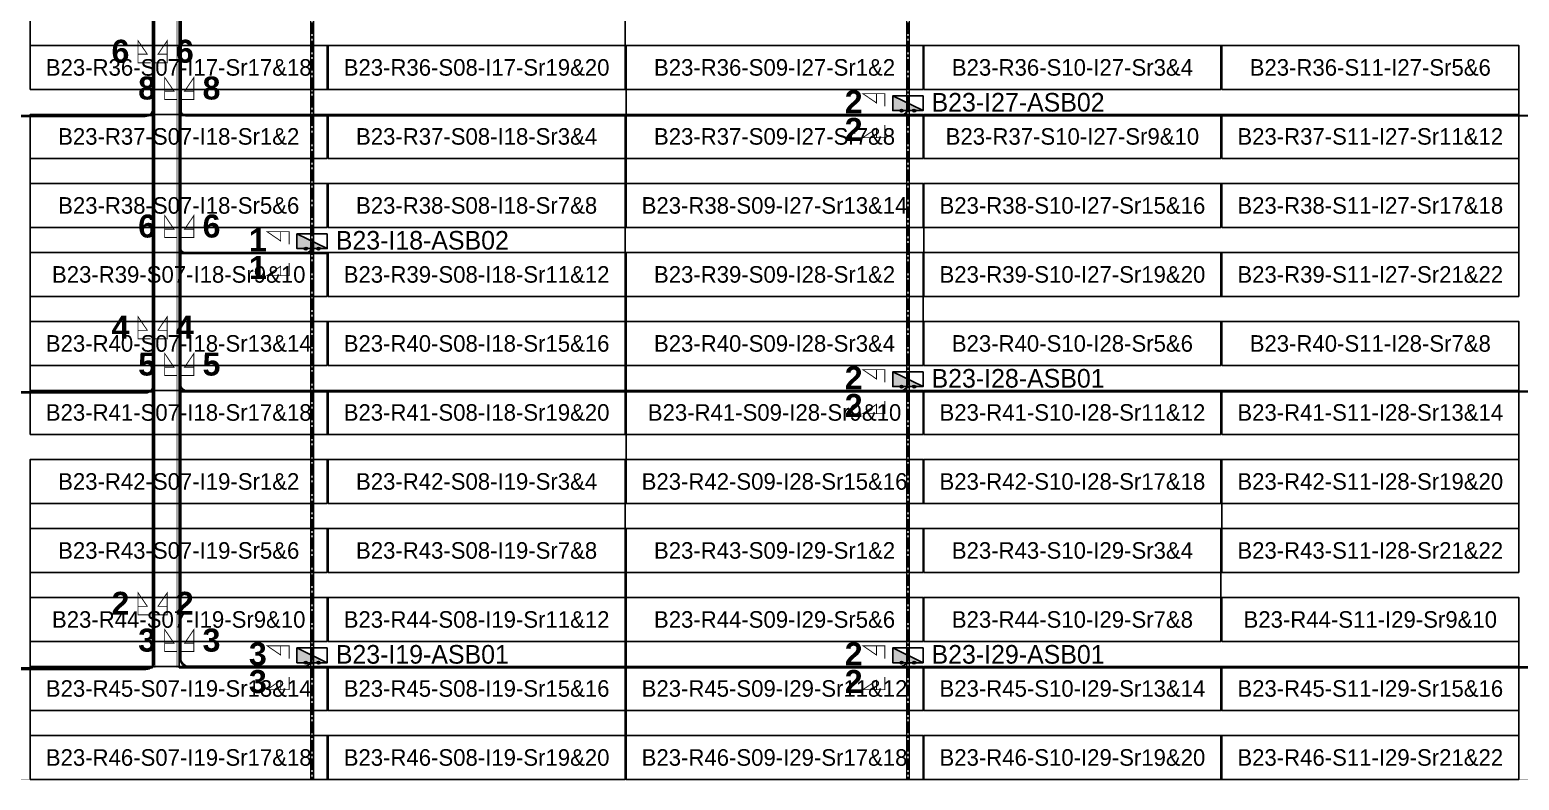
# Model space of a CAD drawing. Header units: metres. Extents: x 529718 to 530172, y 2673462 to 2673812.
# Drawn here: x 529912.7 to 530074.7, y 2673461.7 to 2673543.3 of the extents above; entities that cross this region are included whole.
import ezdxf
from ezdxf.enums import TextEntityAlignment as Align

# ---------------------------------------------------------------- set-up
doc = ezdxf.new("R2010")
doc.units = ezdxf.units.M
doc.linetypes.add('CENTER', pattern=[2, 1.25, -0.25, 0.25, -0.25])
doc.layers.add('Boundary-12.5 MW Block', color=6, linetype='Continuous', lineweight=9)
doc.layers.add('PILE', color=1, linetype='Continuous', lineweight=15)
for name, color, linetype in [('DC Trench BL-23', 40, 'Continuous'), ('E-Inverter Grouping', 2, 'Continuous'), ('Inverter Block-23', 7, 'Continuous'), ('LT Cable(AG) INV to LT Panel BL-23', 2, 'Continuous'), ('Messenger Wire-Block-23 (Master Path)', 30, 'Continuous'), ('Messenger Wire-Block-23 (MW Path)', 191, 'Continuous'), ('MMS Table Block-23', 8, 'Continuous'), ('Plan Line - DC BL-23', 40, 'Continuous'), ('Section Marking BL-23', 2, 'Continuous')]:
    doc.layers.add(name, color=color, linetype=linetype)
doc.styles.add('BoldTextStyle', font='arialbd.ttf')
doc.styles.get("Standard").update_dxf_attribs({"font": 'Adani Regular.ttf'})

# ---------------------------------------------------------------- blocks, each defined once
blk = doc.blocks.new('MMS Table (32.292 x 4.788)')
at = {"color": 0}
blk.add_lwpolyline([(0, -0.002), (0, 4.786), (32.292, 4.786), (32.292, -0.002)], close=True, dxfattribs=at)
at = {"color": 7}
blk.add_attdef('ID1', text='', height=1.8, dxfattribs=at).set_placement((16.146, 2.392), align=Align.MIDDLE_CENTER)
blk = doc.blocks.new('Inverter Block')
h = blk.add_hatch(color=0)
h.dxf.hatch_style = 1
h.paths.add_polyline_path([(-1.46, 2.27), (-1.46, 0.85), (1.46, 0.85)])
at = {"color": 0}
blk.add_lwpolyline([(1.46, 2.27), (-1.46, 2.27), (-1.46, 0.85), (1.46, 0.85)], close=True, dxfattribs=at)
blk.add_lwpolyline([(-1.46, 2.27), (1.46, 0.85)], dxfattribs=at)
at = {"layer": 'PILE'}
for centre in [(-0.61, 0.85), (0.61, 0.85)]:
    blk.add_circle(centre, 0.156, dxfattribs=at)
at = {"color": 7}
blk.add_attdef('ID', (-1.46, 3.01), '', height=1.8, dxfattribs=at)

msp = doc.modelspace()

# ---------------------------------------------------------------- linework, layer by layer
at = {"layer": 'Boundary-12.5 MW Block', "const_width": 0.05}
msp.add_lwpolyline([(529718.4, 2673654.08), (529912.65, 2673654.08), (529922.34, 2673660.7), (529945.14, 2673671.79), (529945.14, 2673804.08), (529977.54, 2673804.08), (529977.54, 2673811.58), (530171.79, 2673811.58), (530171.79, 2673461.79), (529718.4, 2673461.79)], close=True, dxfattribs=at)
at = {"layer": 'DC Trench BL-23', "color": 40, "const_width": 0.15}
for points in [[(529943.55, 2673624.08), (529943.25, 2673624.08), (529943.25, 2673461.79), (529943.55, 2673461.79)], [(530008.34, 2673564.08), (530008.04, 2673564.08), (530008.04, 2673461.79), (530008.34, 2673461.79)]]:
    msp.add_lwpolyline(points, close=True, dxfattribs=at)
at = {"layer": 'E-Inverter Grouping', "color": 3}
for points in [[(529977.44, 2673536.79), (529912.75, 2673536.79), (529912.75, 2673571.58), (529977.44, 2673571.58)], [(529977.44, 2673499.29), (529912.75, 2673499.29), (529912.75, 2673534.08), (529977.44, 2673534.08)], [(529977.44, 2673461.79), (529912.75, 2673461.79), (529912.75, 2673496.58), (529977.44, 2673496.58)]]:
    msp.add_lwpolyline(points, close=True, dxfattribs=at)
at = {"layer": 'E-Inverter Grouping'}
for points in [[(530074.61, 2673514.29), (530009.93, 2673514.29), (530009.93, 2673521.79), (529977.54, 2673521.79), (529977.54, 2673541.58), (530074.61, 2673541.58)], [(530074.61, 2673484.29), (530042.32, 2673484.29), (530042.32, 2673491.79), (529977.54, 2673491.79), (529977.54, 2673519.08), (530009.83, 2673519.08), (530009.83, 2673511.58), (530074.61, 2673511.58)], [(530042.22, 2673481.58), (530074.61, 2673481.58), (530074.61, 2673461.79), (529977.54, 2673461.79), (529977.54, 2673489.08), (530042.22, 2673489.08)]]:
    msp.add_lwpolyline(points, close=True, dxfattribs=at)
at = {"layer": 'LT Cable(AG) INV to LT Panel BL-23'}
for points in [[(529938.89, 2673644.1), (529935.47, 2673644.1, -0.116088), (529935.07, 2673644.2), (529933.65, 2673644.91, 0.116088), (529933.25, 2673645), (529926.97, 2673645, 0.414214), (529926.07, 2673644.1), (529926.07, 2673625.17, 0.023365), (529926.08, 2673625.09), (529926.13, 2673624.53, -0.023365), (529926.13, 2673624.44), (529926.13, 2673534.76, -0.414214), (529925.23, 2673533.86), (529785.72, 2673533.86, -0.414214), (529784.82, 2673534.76), (529784.82, 2673535.19)], [(529936.82, 2673644.05), (529935.47, 2673644.05, -0.116088), (529935.07, 2673644.15), (529933.65, 2673644.86, 0.116088), (529933.25, 2673644.95), (529927.02, 2673644.95, 0.414214), (529926.12, 2673644.05), (529926.12, 2673625.17, 0.023365), (529926.13, 2673625.09), (529926.18, 2673624.53, -0.023365), (529926.18, 2673624.45), (529926.18, 2673504.71, -0.414214), (529925.28, 2673503.81), (529785.72, 2673503.81, -0.414214), (529784.82, 2673504.71), (529784.82, 2673505.19)], [(529936.82, 2673644), (529935.47, 2673644, -0.116088), (529935.07, 2673644.1), (529933.65, 2673644.81, 0.116088), (529933.25, 2673644.9), (529927.07, 2673644.9, 0.414214), (529926.17, 2673644), (529926.17, 2673625.17, 0.023365), (529926.18, 2673625.09), (529926.23, 2673624.53, -0.023365), (529926.23, 2673624.45), (529926.23, 2673474.66, -0.414214), (529925.33, 2673473.76), (529785.72, 2673473.76, -0.414214), (529784.82, 2673474.66), (529784.82, 2673475.19)], [(529938.89, 2673644.13), (529935.47, 2673644.13, -0.116088), (529935.07, 2673644.22), (529933.65, 2673644.93, 0.116088), (529933.25, 2673645.02), (529926.95, 2673645.02, 0.414214), (529926.05, 2673644.12), (529926.05, 2673625.17, 0.023365), (529926.05, 2673625.08), (529926.1, 2673624.53, -0.023365), (529926.11, 2673624.44), (529926.11, 2673534.79, -0.414214), (529925.21, 2673533.89), (529882.9, 2673533.89, -0.414214), (529882, 2673534.79), (529882, 2673535.19)], [(529936.82, 2673644.08), (529935.47, 2673644.08, -0.116088), (529935.07, 2673644.17), (529933.65, 2673644.88, 0.116088), (529933.25, 2673644.97), (529927, 2673644.97, 0.414214), (529926.1, 2673644.07), (529926.1, 2673625.17, 0.023365), (529926.1, 2673625.09), (529926.15, 2673624.53, -0.023365), (529926.16, 2673624.45), (529926.16, 2673504.74, -0.414214), (529925.26, 2673503.84), (529882.9, 2673503.84, -0.414214), (529882, 2673504.74), (529882, 2673505.19)], [(529936.82, 2673644.03), (529935.47, 2673644.03, -0.116088), (529935.07, 2673644.12), (529933.65, 2673644.83, 0.116088), (529933.25, 2673644.92), (529927.05, 2673644.92, 0.414214), (529926.15, 2673644.02), (529926.15, 2673625.17, 0.023365), (529926.15, 2673625.09), (529926.2, 2673624.53, -0.023365), (529926.21, 2673624.45), (529926.21, 2673474.69, -0.414214), (529925.31, 2673473.79), (529882.9, 2673473.79, -0.414214), (529882, 2673474.69), (529882, 2673475.19)]]:
    msp.add_lwpolyline(points, format="xyb", dxfattribs=at)
at = {"layer": 'LT Cable(AG) INV to LT Panel BL-23', "color": 5}
for points in [[(529937.79, 2673643.59), (529935.5, 2673643.59, 0.056692), (529935.3, 2673643.56), (529933.73, 2673643.2, -0.056692), (529933.52, 2673643.18), (529929.72, 2673643.18, 0.414214), (529928.82, 2673642.28), (529928.82, 2673625.16, 0.03905), (529928.83, 2673625.02), (529928.92, 2673624.46, -0.03905), (529928.93, 2673624.32), (529928.93, 2673534.81, 0.414214), (529929.83, 2673533.91), (530104.46, 2673533.91, 0.414214), (530105.36, 2673534.81), (530105.36, 2673535.19)], [(529937.79, 2673643.56), (529935.5, 2673643.56, 0.056692), (529935.3, 2673643.54), (529933.73, 2673643.18, -0.056692), (529933.52, 2673643.15), (529929.75, 2673643.15, 0.414214), (529928.85, 2673642.25), (529928.85, 2673625.16, 0.03905), (529928.86, 2673625.02), (529928.95, 2673624.46, -0.03905), (529928.96, 2673624.32), (529928.96, 2673534.84, 0.414214), (529929.86, 2673533.94), (530007.29, 2673533.94, 0.414214), (530008.19, 2673534.84), (530008.19, 2673535.19)], [(529937.79, 2673643.54), (529935.5, 2673643.54, 0.056692), (529935.3, 2673643.51), (529933.73, 2673643.15, -0.056692), (529933.52, 2673643.13), (529929.77, 2673643.13, 0.414214), (529928.87, 2673642.23), (529928.87, 2673625.17, 0.03905), (529928.88, 2673625.03), (529928.97, 2673624.47, -0.03905), (529928.98, 2673624.33), (529928.98, 2673519.86, 0.414214), (529929.88, 2673518.96), (529942.5, 2673518.96, 0.414214), (529943.4, 2673519.86), (529943.4, 2673520.19)], [(529937.79, 2673643.51), (529935.5, 2673643.51, 0.056692), (529935.3, 2673643.49), (529933.73, 2673643.13, -0.056692), (529933.52, 2673643.1), (529929.8, 2673643.1, 0.414214), (529928.9, 2673642.2), (529928.9, 2673625.17, 0.03905), (529928.91, 2673625.03), (529929, 2673624.47, -0.03905), (529929.01, 2673624.33), (529929.01, 2673504.89, 0.414214), (529929.91, 2673503.99), (530104.46, 2673503.99, 0.414214), (530105.36, 2673504.89), (530105.36, 2673505.19)], [(529939.95, 2673643.49), (529935.5, 2673643.49, 0.056692), (529935.3, 2673643.46), (529933.73, 2673643.1, -0.056692), (529933.52, 2673643.08), (529929.82, 2673643.08, 0.414214), (529928.92, 2673642.18), (529928.92, 2673625.17, 0.03905), (529928.93, 2673625.03), (529929.02, 2673624.47, -0.03905), (529929.03, 2673624.33), (529929.03, 2673504.91, 0.414214), (529929.93, 2673504.01), (530007.29, 2673504.01, 0.414214), (530008.19, 2673504.91), (530008.19, 2673505.19)], [(529939.95, 2673643.46), (529935.5, 2673643.46, 0.056692), (529935.3, 2673643.44), (529933.73, 2673643.08, -0.056692), (529933.52, 2673643.05), (529929.85, 2673643.05, 0.414214), (529928.95, 2673642.15), (529928.95, 2673625.17, 0.03905), (529928.96, 2673625.03), (529929.05, 2673624.47, -0.03905), (529929.06, 2673624.33), (529929.06, 2673474.94, 0.414214), (529929.96, 2673474.04), (530104.46, 2673474.04, 0.414214), (530105.36, 2673474.94), (530105.36, 2673475.19)], [(529939.95, 2673643.44), (529935.5, 2673643.44, 0.056692), (529935.3, 2673643.41), (529933.73, 2673643.05, -0.056692), (529933.52, 2673643.03), (529929.87, 2673643.03, 0.414214), (529928.97, 2673642.13), (529928.97, 2673625.17, 0.03905), (529928.98, 2673625.03), (529929.07, 2673624.47, -0.03905), (529929.08, 2673624.33), (529929.08, 2673474.96, 0.414214), (529929.98, 2673474.06), (530007.29, 2673474.06, 0.414214), (530008.19, 2673474.96), (530008.19, 2673475.19)], [(529939.95, 2673643.41), (529935.5, 2673643.41, 0.056692), (529935.3, 2673643.39), (529933.73, 2673643.03, -0.056692), (529933.52, 2673643), (529929.9, 2673643, 0.414214), (529929, 2673642.1), (529929, 2673625.18, 0.03905), (529929.01, 2673625.04), (529929.1, 2673624.48, -0.03905), (529929.11, 2673624.34), (529929.11, 2673474.99, 0.414214), (529930.01, 2673474.09), (529942.5, 2673474.09, 0.414214), (529943.4, 2673474.99), (529943.4, 2673475.19)]]:
    msp.add_lwpolyline(points, format="xyb", dxfattribs=at)
at = {"layer": 'Messenger Wire-Block-23 (Master Path)'}
for points in [[(529926.06, 2673473.94), (529926.06, 2673624.48)], [(529928.96, 2673473.94), (529928.96, 2673624.39)], [(529783.18, 2673533.94), (529926.06, 2673533.94)], [(529928.96, 2673533.94), (530107, 2673533.94)], [(529928.96, 2673518.94), (529945.04, 2673518.94)], [(529783.18, 2673503.94), (529926.06, 2673503.94)], [(529928.96, 2673503.94), (530107, 2673503.94)], [(529783.18, 2673473.94), (529926.06, 2673473.94)], [(529928.96, 2673473.94), (530107, 2673473.94)]]:
    msp.add_lwpolyline(points, dxfattribs=at)
at = {"layer": 'Messenger Wire-Block-23 (MW Path)', "const_width": 0.1}
for points in [[(529926.31, 2673473.94), (529926.31, 2673624.48)], [(529928.71, 2673473.94), (529928.71, 2673624.39)], [(529929.21, 2673533.94), (529929.21, 2673624.39)], [(529783.18, 2673533.94), (529926.06, 2673533.94)], [(529928.96, 2673533.94), (530107, 2673533.94)], [(529928.96, 2673518.94), (529945.04, 2673518.94)], [(529783.18, 2673503.94), (529926.06, 2673503.94)], [(529928.96, 2673503.94), (530107, 2673503.94)], [(529783.18, 2673473.94), (529926.06, 2673473.94)], [(529928.96, 2673473.94), (530107, 2673473.94)]]:
    msp.add_lwpolyline(points, dxfattribs=at)
at = {"layer": 'Plan Line - DC BL-23', "color": 6, "linetype": 'CENTER'}
for points in [[(529943.4, 2673624.08), (529943.4, 2673461.79)], [(530008.19, 2673564.08), (530008.19, 2673461.79)]]:
    msp.add_lwpolyline(points, dxfattribs=at)
at = {"layer": 'Section Marking BL-23', "color": 94, "lineweight": 35, "true_color": 0x00a500, "const_width": 0.1}
for points in [[(529925.86, 2673539.69), (529924.47, 2673539.69), (529924.47, 2673542.09), (529925.48, 2673540.61), (529924.47, 2673540.61)], [(529926.26, 2673539.69), (529927.65, 2673539.69), (529927.65, 2673542.09), (529926.64, 2673540.61), (529927.65, 2673540.61)], [(529928.76, 2673535.69), (529927.37, 2673535.69), (529927.37, 2673538.09), (529928.38, 2673536.61), (529927.37, 2673536.61)], [(529929.16, 2673535.69), (529930.55, 2673535.69), (529930.55, 2673538.09), (529929.54, 2673536.61), (529930.55, 2673536.61)], [(530005.69, 2673534.94), (530005.69, 2673536.33), (530003.29, 2673536.33), (530004.77, 2673535.32), (530004.77, 2673536.33)], [(530005.69, 2673532.94), (530005.69, 2673531.55), (530003.29, 2673531.55), (530004.77, 2673532.56), (530004.77, 2673531.55)], [(529928.76, 2673520.69), (529927.37, 2673520.69), (529927.37, 2673523.09), (529928.38, 2673521.61), (529927.37, 2673521.61)], [(529929.16, 2673520.69), (529930.55, 2673520.69), (529930.55, 2673523.09), (529929.54, 2673521.61), (529930.55, 2673521.61)], [(529940.9, 2673519.94), (529940.9, 2673521.33), (529938.5, 2673521.33), (529939.98, 2673520.32), (529939.98, 2673521.33)], [(529940.9, 2673517.94), (529940.9, 2673516.55), (529938.5, 2673516.55), (529939.98, 2673517.56), (529939.98, 2673516.55)], [(529925.86, 2673509.69), (529924.47, 2673509.69), (529924.47, 2673512.09), (529925.48, 2673510.61), (529924.47, 2673510.61)], [(529926.26, 2673509.69), (529927.65, 2673509.69), (529927.65, 2673512.09), (529926.64, 2673510.61), (529927.65, 2673510.61)], [(529928.76, 2673505.69), (529927.37, 2673505.69), (529927.37, 2673508.09), (529928.38, 2673506.61), (529927.37, 2673506.61)], [(529929.16, 2673505.69), (529930.55, 2673505.69), (529930.55, 2673508.09), (529929.54, 2673506.61), (529930.55, 2673506.61)], [(530005.69, 2673504.94), (530005.69, 2673506.33), (530003.29, 2673506.33), (530004.77, 2673505.32), (530004.77, 2673506.33)], [(530005.69, 2673502.94), (530005.69, 2673501.55), (530003.29, 2673501.55), (530004.77, 2673502.56), (530004.77, 2673501.55)], [(529925.86, 2673479.69), (529924.47, 2673479.69), (529924.47, 2673482.09), (529925.48, 2673480.61), (529924.47, 2673480.61)], [(529926.26, 2673479.69), (529927.65, 2673479.69), (529927.65, 2673482.09), (529926.64, 2673480.61), (529927.65, 2673480.61)], [(529928.76, 2673475.69), (529927.37, 2673475.69), (529927.37, 2673478.09), (529928.38, 2673476.61), (529927.37, 2673476.61)], [(529929.16, 2673475.69), (529930.55, 2673475.69), (529930.55, 2673478.09), (529929.54, 2673476.61), (529930.55, 2673476.61)], [(529940.9, 2673474.94), (529940.9, 2673476.33), (529938.5, 2673476.33), (529939.98, 2673475.32), (529939.98, 2673476.33)], [(530005.69, 2673474.94), (530005.69, 2673476.33), (530003.29, 2673476.33), (530004.77, 2673475.32), (530004.77, 2673476.33)], [(529940.9, 2673472.94), (529940.9, 2673471.55), (529938.5, 2673471.55), (529939.98, 2673472.56), (529939.98, 2673471.55)], [(530005.69, 2673472.94), (530005.69, 2673471.55), (530003.29, 2673471.55), (530004.77, 2673472.56), (530004.77, 2673471.55)]]:
    msp.add_lwpolyline(points, dxfattribs=at)

# ---------------------------------------------------------------- block references
at = {"layer": 'Inverter Block-23'}
ref = msp.add_blockref('Inverter Block', (530008.19, 2673533.53), dxfattribs=dict(at, xscale=1.124999999976148, yscale=1.124999999976148, zscale=1.124999999976148))
ref.add_attrib('ID', 'B23-I27-ASB02', (530010.76, 2673534.38), dxfattribs={"layer": '0', "color": 7, "height": 2.025})
ref = msp.add_blockref('Inverter Block', (529943.4, 2673518.53), dxfattribs=dict(at, xscale=1.124999999976148, yscale=1.124999999976148, zscale=1.124999999976148))
ref.add_attrib('ID', 'B23-I18-ASB02', (529945.98, 2673519.38), dxfattribs={"layer": '0', "color": 7, "height": 2.025})
ref = msp.add_blockref('Inverter Block', (530008.19, 2673503.53), dxfattribs=dict(at, xscale=1.124999999976148, yscale=1.124999999976148, zscale=1.124999999976148))
ref.add_attrib('ID', 'B23-I28-ASB01', (530010.76, 2673504.38), dxfattribs={"layer": '0', "color": 7, "height": 2.025})
ref = msp.add_blockref('Inverter Block', (529943.4, 2673473.53), dxfattribs=dict(at, xscale=1.124999999976148, yscale=1.124999999976148, zscale=1.124999999976148))
ref.add_attrib('ID', 'B23-I19-ASB01', (529945.98, 2673474.38), dxfattribs={"layer": '0', "color": 7, "height": 2.025})
ref = msp.add_blockref('Inverter Block', (530008.19, 2673473.53), dxfattribs=dict(at, xscale=1.124999999976148, yscale=1.124999999976148, zscale=1.124999999976148))
ref.add_attrib('ID', 'B23-I29-ASB01', (530010.76, 2673474.38), dxfattribs={"layer": '0', "color": 7, "height": 2.025})
at = {"layer": 'MMS Table Block-23'}
for p, values in [((529912.75, 2673536.79), {'ID1': 'B23-R36-S07-I17-Sr17&18'}), ((529945.14, 2673536.79), {'ID1': 'B23-R36-S08-I17-Sr19&20'}), ((529977.54, 2673536.79), {'ID1': 'B23-R36-S09-I27-Sr1&2'}), ((530009.93, 2673536.79), {'ID1': 'B23-R36-S10-I27-Sr3&4'}), ((530042.32, 2673536.79), {'ID1': 'B23-R36-S11-I27-Sr5&6'}), ((529912.75, 2673529.29), {'ID1': 'B23-R37-S07-I18-Sr1&2'}), ((529945.14, 2673529.29), {'ID1': 'B23-R37-S08-I18-Sr3&4'}), ((529977.54, 2673529.29), {'ID1': 'B23-R37-S09-I27-Sr7&8'}), ((530009.93, 2673529.29), {'ID1': 'B23-R37-S10-I27-Sr9&10'}), ((530042.32, 2673529.29), {'ID1': 'B23-R37-S11-I27-Sr11&12'}), ((529912.75, 2673521.79), {'ID1': 'B23-R38-S07-I18-Sr5&6'}), ((529945.14, 2673521.79), {'ID1': 'B23-R38-S08-I18-Sr7&8'}), ((529977.54, 2673521.79), {'ID1': 'B23-R38-S09-I27-Sr13&14'}), ((530009.93, 2673521.79), {'ID1': 'B23-R38-S10-I27-Sr15&16'}), ((530042.32, 2673521.79), {'ID1': 'B23-R38-S11-I27-Sr17&18'}), ((529912.75, 2673514.29), {'ID1': 'B23-R39-S07-I18-Sr9&10'}), ((529945.14, 2673514.29), {'ID1': 'B23-R39-S08-I18-Sr11&12'}), ((529977.54, 2673514.29), {'ID1': 'B23-R39-S09-I28-Sr1&2'}), ((530009.93, 2673514.29), {'ID1': 'B23-R39-S10-I27-Sr19&20'}), ((530042.32, 2673514.29), {'ID1': 'B23-R39-S11-I27-Sr21&22'}), ((529912.75, 2673506.79), {'ID1': 'B23-R40-S07-I18-Sr13&14'}), ((529945.14, 2673506.79), {'ID1': 'B23-R40-S08-I18-Sr15&16'}), ((529977.54, 2673506.79), {'ID1': 'B23-R40-S09-I28-Sr3&4'}), ((530009.93, 2673506.79), {'ID1': 'B23-R40-S10-I28-Sr5&6'}), ((530042.32, 2673506.79), {'ID1': 'B23-R40-S11-I28-Sr7&8'}), ((529912.75, 2673499.29), {'ID1': 'B23-R41-S07-I18-Sr17&18'}), ((529945.14, 2673499.29), {'ID1': 'B23-R41-S08-I18-Sr19&20'}), ((529977.54, 2673499.29), {'ID1': 'B23-R41-S09-I28-Sr9&10'}), ((530009.93, 2673499.29), {'ID1': 'B23-R41-S10-I28-Sr11&12'}), ((530042.32, 2673499.29), {'ID1': 'B23-R41-S11-I28-Sr13&14'}), ((529912.75, 2673491.79), {'ID1': 'B23-R42-S07-I19-Sr1&2'}), ((529945.14, 2673491.79), {'ID1': 'B23-R42-S08-I19-Sr3&4'}), ((529977.54, 2673491.79), {'ID1': 'B23-R42-S09-I28-Sr15&16'}), ((530009.93, 2673491.79), {'ID1': 'B23-R42-S10-I28-Sr17&18'}), ((530042.32, 2673491.79), {'ID1': 'B23-R42-S11-I28-Sr19&20'}), ((529912.75, 2673484.29), {'ID1': 'B23-R43-S07-I19-Sr5&6'}), ((529945.14, 2673484.29), {'ID1': 'B23-R43-S08-I19-Sr7&8'}), ((529977.54, 2673484.29), {'ID1': 'B23-R43-S09-I29-Sr1&2'}), ((530009.93, 2673484.29), {'ID1': 'B23-R43-S10-I29-Sr3&4'}), ((530042.32, 2673484.29), {'ID1': 'B23-R43-S11-I28-Sr21&22'}), ((529912.75, 2673476.79), {'ID1': 'B23-R44-S07-I19-Sr9&10'}), ((529945.14, 2673476.79), {'ID1': 'B23-R44-S08-I19-Sr11&12'}), ((529977.54, 2673476.79), {'ID1': 'B23-R44-S09-I29-Sr5&6'}), ((530009.93, 2673476.79), {'ID1': 'B23-R44-S10-I29-Sr7&8'}), ((530042.32, 2673476.79), {'ID1': 'B23-R44-S11-I29-Sr9&10'}), ((529912.75, 2673469.29), {'ID1': 'B23-R45-S07-I19-Sr13&14'}), ((529945.14, 2673469.29), {'ID1': 'B23-R45-S08-I19-Sr15&16'}), ((529977.54, 2673469.29), {'ID1': 'B23-R45-S09-I29-Sr11&12'}), ((530009.93, 2673469.29), {'ID1': 'B23-R45-S10-I29-Sr13&14'}), ((530042.32, 2673469.29), {'ID1': 'B23-R45-S11-I29-Sr15&16'}), ((529912.75, 2673461.79), {'ID1': 'B23-R46-S07-I19-Sr17&18'}), ((529945.14, 2673461.79), {'ID1': 'B23-R46-S08-I19-Sr19&20'}), ((529977.54, 2673461.79), {'ID1': 'B23-R46-S09-I29-Sr17&18'}), ((530009.93, 2673461.79), {'ID1': 'B23-R46-S10-I29-Sr19&20'}), ((530042.32, 2673461.79), {'ID1': 'B23-R46-S11-I29-Sr21&22'})]:
    msp.add_blockref('MMS Table (32.292 x 4.788)', p, dxfattribs=at).add_auto_attribs(values)

# ---------------------------------------------------------------- texts
at = {"layer": 'Section Marking BL-23', "color": 94, "true_color": 0x00a500, "style": 'BoldTextStyle'}
for s, p in [('6', (529922.56, 2673540.94)), ('6', (529929.56, 2673540.94)), ('8', (529925.46, 2673536.94)), ('8', (529932.46, 2673536.94)), ('2', (530002.29, 2673535.44)), ('2', (530002.29, 2673532.44)), ('6', (529925.46, 2673521.94)), ('6', (529932.46, 2673521.94)), ('1', (529937.5, 2673520.44)), ('1', (529937.5, 2673517.44)), ('4', (529922.56, 2673510.94)), ('4', (529929.56, 2673510.94)), ('5', (529925.46, 2673506.94)), ('5', (529932.46, 2673506.94)), ('2', (530002.29, 2673505.44)), ('2', (530002.29, 2673502.44)), ('2', (529922.56, 2673480.94)), ('2', (529929.56, 2673480.94)), ('3', (529925.46, 2673476.94)), ('3', (529932.46, 2673476.94)), ('3', (529937.5, 2673475.44)), ('2', (530002.29, 2673475.44)), ('3', (529937.5, 2673472.44)), ('2', (530002.29, 2673472.44))]:
    msp.add_text(s, height=2.5, dxfattribs=at).set_placement(p, align=Align.MIDDLE_CENTER)

doc.saveas('drawing.dxf')
